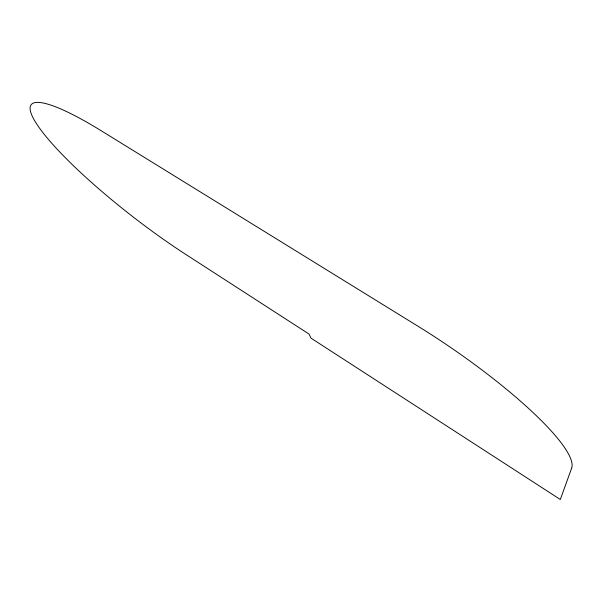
<?xml version="1.0" encoding="UTF-8"?>
<svg xmlns="http://www.w3.org/2000/svg" width="602" height="602" viewBox="0 0 602 602"><rect width="100%" height="100%" fill="white"/><g stroke="black" fill="none" stroke-linecap="round" stroke-linejoin="round"><path stroke-width="0.9" d="M571.637 468.198L560.312 499.494L311.038 338.158L308.992 334.035L186.026 254.578A148.634 26.157 37.8 0 1 37.964 125.901A148.634 26.157 37.8 0 1 100.985 130.611L418.104 326.299A166.438 32.613 34.5 0 1 571.637 468.198"/></g></svg>
